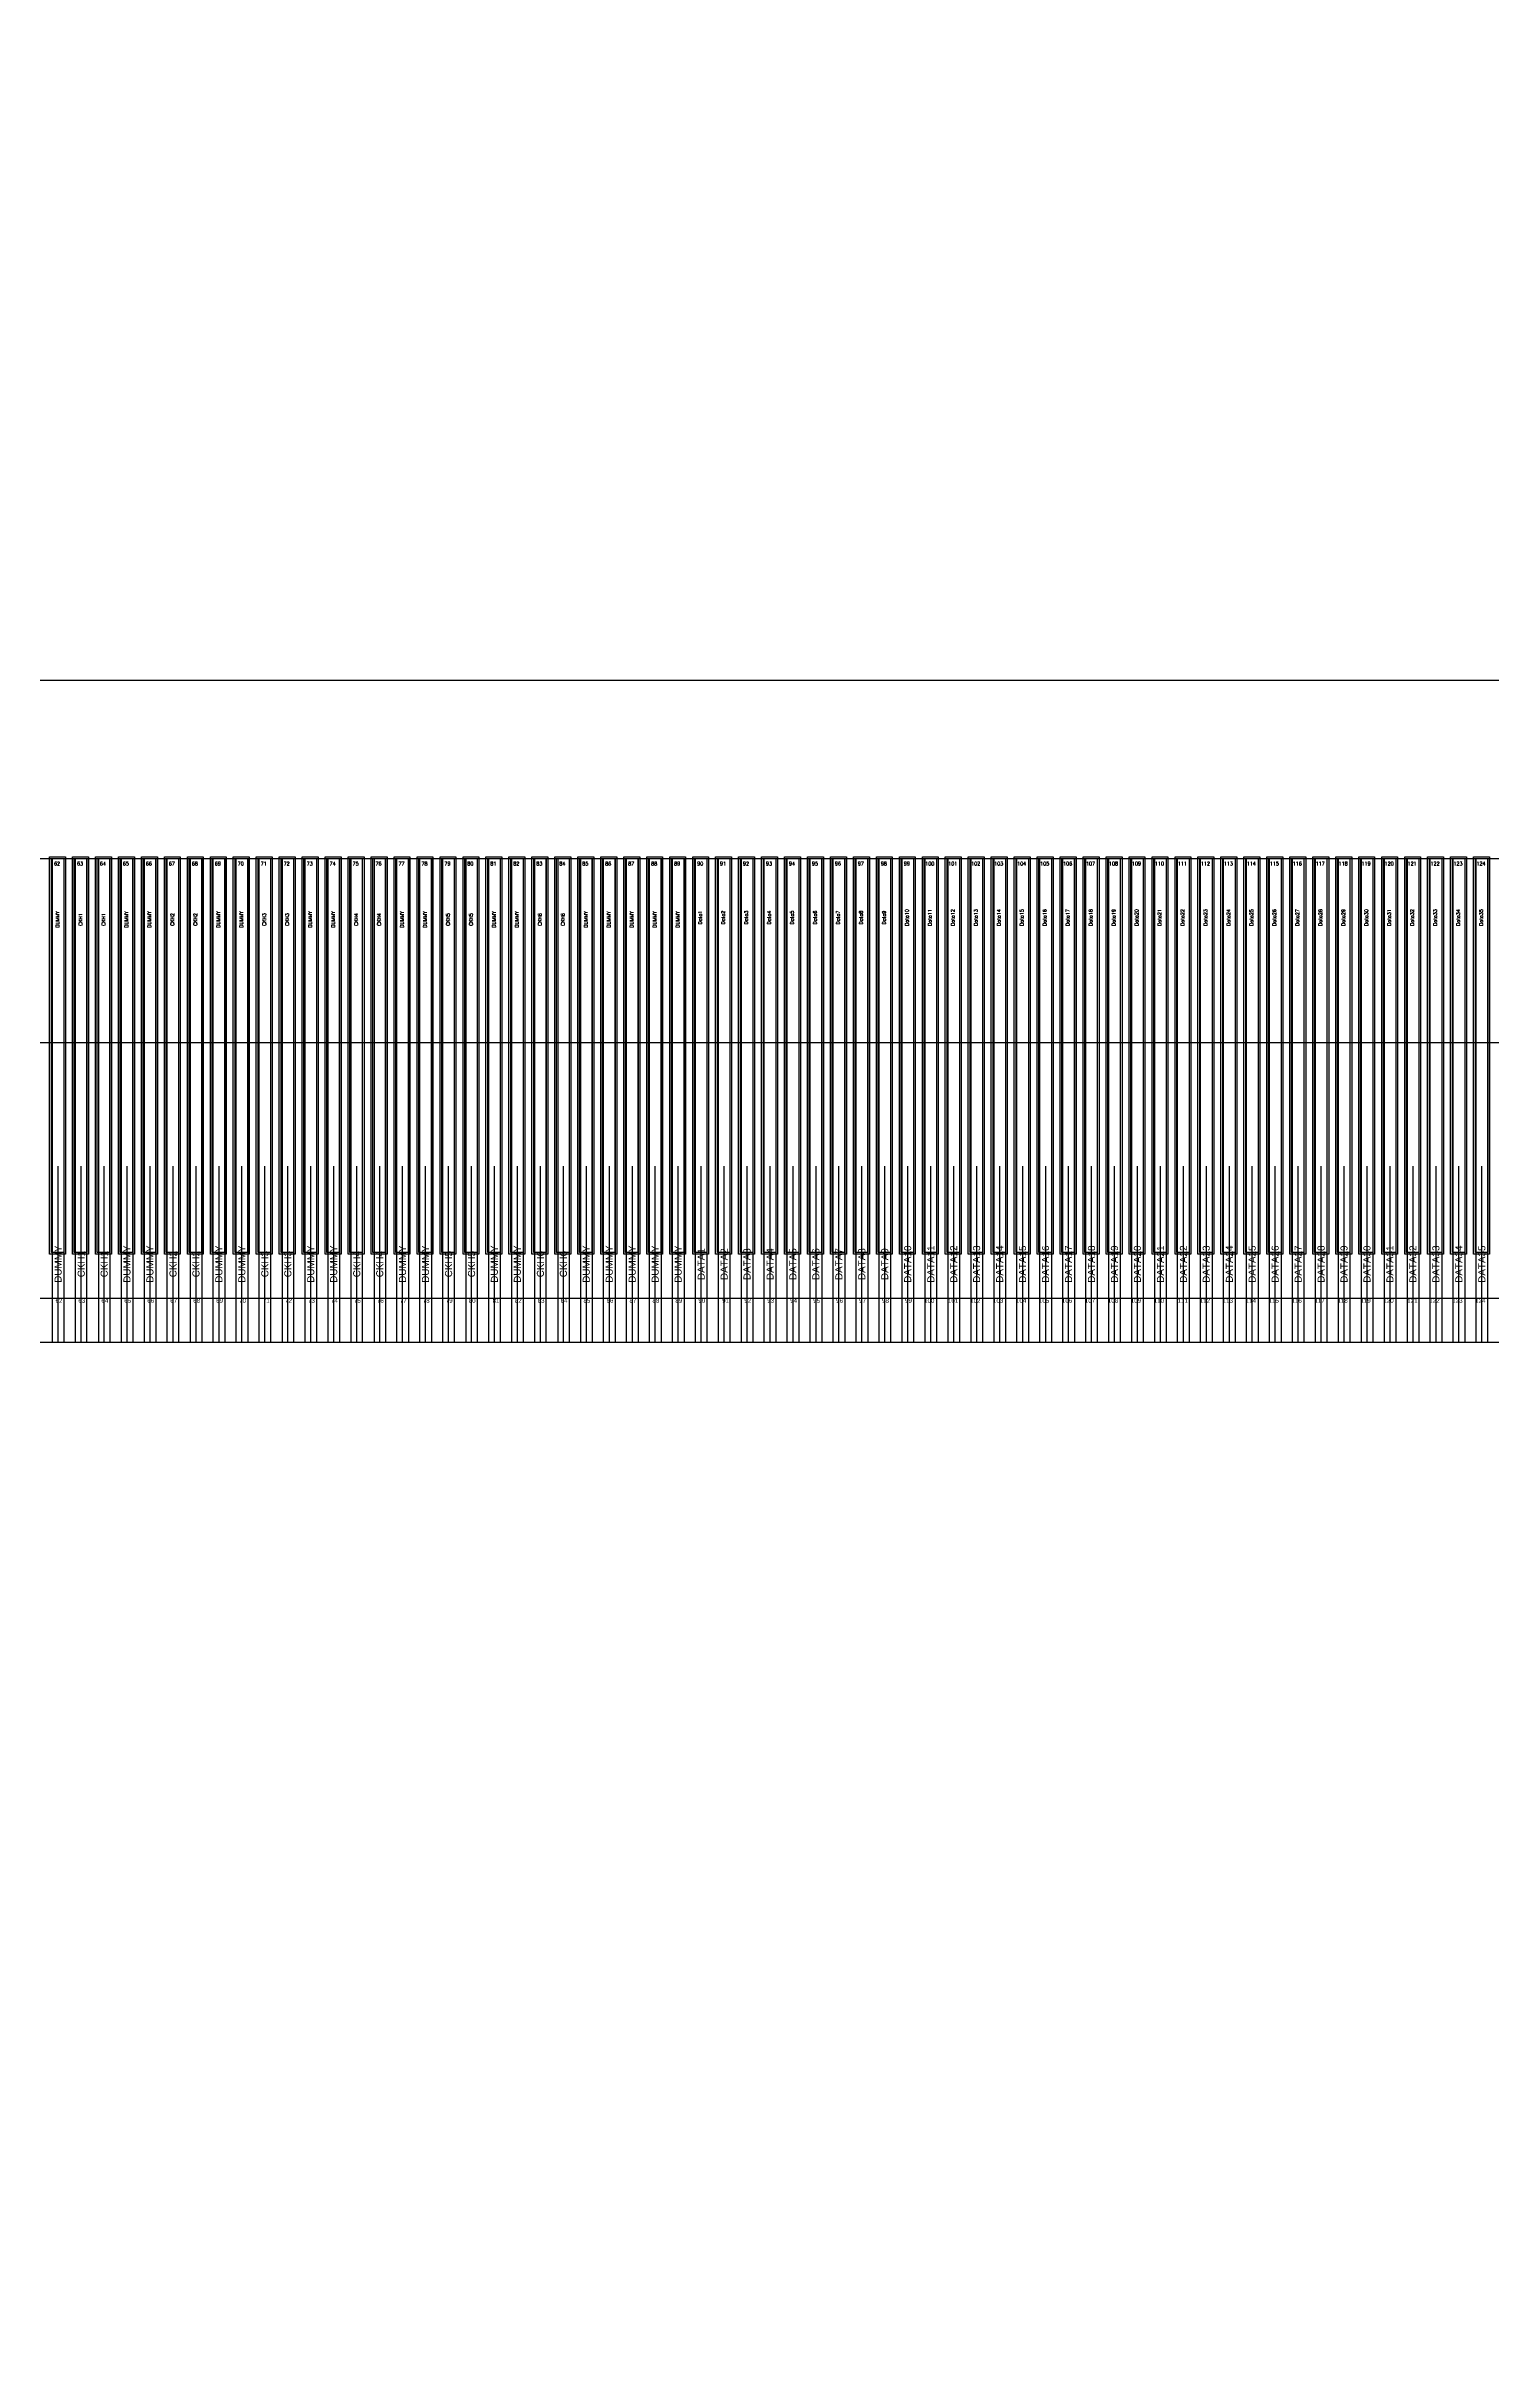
# Model space of a CAD drawing. Header units: millimetres. Extents: x -2596 to -724, y -1791 to -1070.
# Drawn here: x -1604.393 to -1602.755, y -1614.023 to -1611.419 of the extents above; entities that cross this region are included whole.
import ezdxf
from ezdxf.enums import TextEntityAlignment as Align

# ---------------------------------------------------------------- set-up
doc = ezdxf.new("R2010")
doc.units = ezdxf.units.MM
for name, color, linetype in [('01 Copper', 3, 'Continuous'), ('06 Leadnr', 6, 'Continuous'), ('07 Cutline', 4, 'Continuous'), ('12 Center_line', 1, 'Continuous'), ('L61', 4, 'Continuous'), ('L62', 40, 'Continuous'), ('lens', 6, 'Continuous')]:
    doc.layers.add(name, color=color, linetype=linetype)
doc.layers.add('10 OL pin no.', color=190, linetype='Continuous', lineweight=15)
doc.layers.add('标注', color=3, linetype='Continuous', lineweight=15)
doc.styles.add('MBC_Arial_Font', font='arial.ttf')
doc.styles.add('ROMANC', font='romanc.shx', dxfattribs={"bigfont": 'gbcbig.shx'})
doc.styles.add('TXT', font='txt.shx', dxfattribs={"bigfont": 'gbcbig.shx'})
doc.styles.add('宋', font='', dxfattribs={"height": 2})
doc.styles.get('宋').set_extended_font_data('SimSun')
doc.dimstyles.new('YanXiu', dxfattribs={"dimtxt": 2.5, "dimasz": 2.2, "dimexe": 0.66, "dimexo": 0.66, "dimgap": 0.66, "dimtad": 0, "dimdsep": 46, "dimtxsty": 'ROMANC', "dimcen": 0, "dimclrd": 256, "dimclre": 131, "dimclrt": 42, "dimazin": 2, "dimtfac": 1, "dimtofl": 0, "dimtmove": 0, "dimatfit": 3, "dimfxl": 1, "dimlwd": 5, "dimlwe": 5, "dimarcsym": 0})

# ---------------------------------------------------------------- blocks, each defined once
blk = doc.blocks.new('*D125')
at = {"layer": 'Defpoints', "color": 0}
for p in [(-1619.6153, -1609.9871), (-1602.067, -1683.6592), (-1602.067, -1684.0071)]:
    blk.add_point(p, dxfattribs=at)
at = {"layer": '标注', "lineweight": 5}
for p, q in [((-1619.6153, -1610.6471), (-1619.6153, -1684.3192)), ((-1602.067, -1683.3471), (-1602.067, -1682.9992)), ((-1619.6153, -1683.6592), (-1621.9003, -1683.6592)), ((-1603.567, -1683.6592), (-1618.1153, -1683.6592))]:
    blk.add_line(p, q, dxfattribs=at)
at = {"layer": '标注'}
for points in [[(-1618.1153, -1683.4092), (-1618.1153, -1683.9092), (-1619.6153, -1683.6592)], [(-1603.567, -1683.4092), (-1603.567, -1683.9092), (-1602.067, -1683.6592)]]:
    blk.add_solid(points, dxfattribs=at)
at = {"layer": '标注', "insert": (-1629.4597, -1683.6592), "char_height": 2, "attachment_point": 5, "style": '宋'}
blk.add_mtext('17.55±0.2', dxfattribs=at)
blk = doc.blocks.new('*D120')
at = {"layer": 'Defpoints', "color": 0}
for p in [(-1616.7653, -1612.8371), (-1643.494, -1685.8071), (-1601.567, -1685.8071)]:
    blk.add_point(p, dxfattribs=at)
at = {"layer": '标注', "lineweight": 5}
for p, q in [((-1617.4253, -1612.8371), (-1644.154, -1612.8371)), ((-1643.494, -1614.3371), (-1643.494, -1623.6493)), ((-1643.494, -1684.3071), (-1643.494, -1638.9134)), ((-1602.227, -1685.8071), (-1644.154, -1685.8071))]:
    blk.add_line(p, q, dxfattribs=at)
at = {"layer": '标注'}
for points in [[(-1643.744, -1614.3371), (-1643.244, -1614.3371), (-1643.494, -1612.8371)], [(-1643.744, -1684.3071), (-1643.244, -1684.3071), (-1643.494, -1685.8071)]]:
    blk.add_solid(points, dxfattribs=at)
at = {"layer": '标注', "insert": (-1643.494, -1631.2814), "char_height": 2, "attachment_point": 5, "rotation": 90, "style": '宋'}
blk.add_mtext('72.97±0.5', dxfattribs=at)
blk = doc.blocks.new('DFASDFAS')
at = {"layer": '01 Copper'}
for points in [[(-1337.2989, -1625.5686), (-1337.2989, -1625.0206)], [(-1337.2859, -1625.0206), (-1337.2859, -1625.5686)], [(-1337.2729, -1625.5686), (-1337.2729, -1625.0206)], [(-1337.2599, -1625.5686), (-1337.2599, -1625.0206)], [(-1337.2469, -1625.0206), (-1337.2469, -1625.5686)], [(-1337.2339, -1625.0206), (-1337.2339, -1625.5686)], [(-1337.2209, -1625.5686), (-1337.2209, -1625.0206)], [(-1337.2079, -1625.0206), (-1337.2079, -1625.5686)], [(-1337.1949, -1625.5686), (-1337.1949, -1625.0206)], [(-1337.1819, -1625.0206), (-1337.1819, -1625.5686)], [(-1337.1689, -1625.5686), (-1337.1689, -1625.0206)], [(-1337.1559, -1625.5686), (-1337.1559, -1625.0206)], [(-1337.1429, -1625.0206), (-1337.1429, -1625.5686)], [(-1337.1299, -1625.0206), (-1337.1299, -1625.5686)], [(-1337.1169, -1625.5686), (-1337.1169, -1625.0206)], [(-1337.1039, -1625.0206), (-1337.1039, -1625.5686)], [(-1337.0909, -1625.5686), (-1337.0909, -1625.0206)], [(-1337.0779, -1625.0206), (-1337.0779, -1625.5686)], [(-1337.0649, -1625.5686), (-1337.0649, -1625.0206)], [(-1337.0519, -1625.5686), (-1337.0519, -1625.0206)], [(-1337.0389, -1625.0206), (-1337.0389, -1625.5686)], [(-1337.0259, -1625.0206), (-1337.0259, -1625.5686)], [(-1337.0129, -1625.5686), (-1337.0129, -1625.0206)], [(-1336.9999, -1625.0206), (-1336.9999, -1625.5686)], [(-1336.9869, -1625.5686), (-1336.9869, -1625.0206)], [(-1336.9739, -1625.0206), (-1336.9739, -1625.5686)], [(-1336.9609, -1625.5686), (-1336.9609, -1625.0206)], [(-1336.9479, -1625.5686), (-1336.9479, -1625.0206)], [(-1336.9349, -1625.0206), (-1336.9349, -1625.5686)], [(-1336.9219, -1625.0206), (-1336.9219, -1625.5686)], [(-1336.909, -1625.5686), (-1336.909, -1625.0206)], [(-1336.896, -1625.0206), (-1336.896, -1625.5686)], [(-1336.883, -1625.5686), (-1336.883, -1625.0206)], [(-1336.87, -1625.0206), (-1336.87, -1625.5686)], [(-1336.857, -1625.5686), (-1336.857, -1625.0206)], [(-1336.844, -1625.5686), (-1336.844, -1625.0206)], [(-1336.831, -1625.0206), (-1336.831, -1625.5686)], [(-1336.818, -1625.0206), (-1336.818, -1625.5686)], [(-1336.805, -1625.5686), (-1336.805, -1625.0206)], [(-1336.792, -1625.0206), (-1336.792, -1625.5686)], [(-1336.779, -1625.5686), (-1336.779, -1625.0206)], [(-1336.766, -1625.0206), (-1336.766, -1625.5686)], [(-1336.753, -1625.5686), (-1336.753, -1625.0206)], [(-1336.74, -1625.5686), (-1336.74, -1625.0206)], [(-1336.727, -1625.0206), (-1336.727, -1625.5686)], [(-1336.714, -1625.0206), (-1336.714, -1625.5686)], [(-1336.701, -1625.5686), (-1336.701, -1625.0206)], [(-1336.688, -1625.0206), (-1336.688, -1625.5686)], [(-1336.675, -1625.5686), (-1336.675, -1625.0206)], [(-1336.662, -1625.0206), (-1336.662, -1625.5686)], [(-1336.649, -1625.5686), (-1336.649, -1625.0206)], [(-1336.636, -1625.0206), (-1336.636, -1625.5686)], [(-1336.623, -1625.5686), (-1336.623, -1625.0206)], [(-1336.61, -1625.0206), (-1336.61, -1625.5686)], [(-1336.597, -1625.5686), (-1336.597, -1625.0206)], [(-1336.584, -1625.0206), (-1336.584, -1625.5686)], [(-1336.571, -1625.5686), (-1336.571, -1625.0206)], [(-1336.558, -1625.0206), (-1336.558, -1625.5686)], [(-1336.545, -1625.5686), (-1336.545, -1625.0206)], [(-1336.532, -1625.0206), (-1336.532, -1625.5686)], [(-1336.5191, -1625.5686), (-1336.5191, -1625.0206)], [(-1336.5061, -1625.0206), (-1336.5061, -1625.5686)], [(-1336.4931, -1625.5686), (-1336.4931, -1625.0206)], [(-1336.4801, -1625.0206), (-1336.4801, -1625.5686)], [(-1336.4671, -1625.5686), (-1336.4671, -1625.0206)], [(-1336.4541, -1625.0206), (-1336.4541, -1625.5686)], [(-1336.4411, -1625.5686), (-1336.4411, -1625.0206)], [(-1336.4281, -1625.0206), (-1336.4281, -1625.5686)], [(-1336.4151, -1625.5686), (-1336.4151, -1625.0206)], [(-1336.4021, -1625.0206), (-1336.4021, -1625.5686)], [(-1336.3891, -1625.5686), (-1336.3891, -1625.0206)], [(-1336.3761, -1625.0206), (-1336.3761, -1625.5686)], [(-1336.3631, -1625.5686), (-1336.3631, -1625.0206)], [(-1336.3501, -1625.0206), (-1336.3501, -1625.5686)], [(-1336.3371, -1625.5686), (-1336.3371, -1625.0206)], [(-1336.3241, -1625.0206), (-1336.3241, -1625.5686)], [(-1336.3111, -1625.5686), (-1336.3111, -1625.0206)], [(-1336.2981, -1625.0206), (-1336.2981, -1625.5686)], [(-1336.2851, -1625.5686), (-1336.2851, -1625.0206)], [(-1336.2721, -1625.0206), (-1336.2721, -1625.5686)], [(-1336.2591, -1625.5686), (-1336.2591, -1625.0206)], [(-1336.2461, -1625.0206), (-1336.2461, -1625.5686)], [(-1336.2331, -1625.5686), (-1336.2331, -1625.0206)], [(-1336.2201, -1625.0206), (-1336.2201, -1625.5686)], [(-1336.2071, -1625.5686), (-1336.2071, -1625.0206)], [(-1336.1941, -1625.0206), (-1336.1941, -1625.5686)], [(-1336.1811, -1625.5686), (-1336.1811, -1625.0206)], [(-1336.1681, -1625.0206), (-1336.1681, -1625.5686)], [(-1336.1551, -1625.5686), (-1336.1551, -1625.0206)], [(-1336.1421, -1625.0206), (-1336.1421, -1625.5686)], [(-1336.1292, -1625.5686), (-1336.1292, -1625.0206)], [(-1336.1162, -1625.0206), (-1336.1162, -1625.5686)], [(-1336.1032, -1625.5686), (-1336.1032, -1625.0206)], [(-1336.0902, -1625.0206), (-1336.0902, -1625.5686)], [(-1336.0772, -1625.5686), (-1336.0772, -1625.0206)], [(-1336.0642, -1625.0206), (-1336.0642, -1625.5686)], [(-1336.0512, -1625.5686), (-1336.0512, -1625.0206)], [(-1336.0382, -1625.0206), (-1336.0382, -1625.5686)], [(-1336.0252, -1625.5686), (-1336.0252, -1625.0206)], [(-1336.0122, -1625.0206), (-1336.0122, -1625.5686)], [(-1335.9992, -1625.5686), (-1335.9992, -1625.0206)], [(-1335.9862, -1625.0206), (-1335.9862, -1625.5686)], [(-1335.9732, -1625.5686), (-1335.9732, -1625.0206)], [(-1335.9602, -1625.0206), (-1335.9602, -1625.5686)], [(-1335.9472, -1625.5686), (-1335.9472, -1625.0206)], [(-1335.9342, -1625.0206), (-1335.9342, -1625.5686)], [(-1335.9212, -1625.5686), (-1335.9212, -1625.0206)], [(-1335.9082, -1625.0206), (-1335.9082, -1625.5686)], [(-1335.8952, -1625.5686), (-1335.8952, -1625.0206)], [(-1335.8822, -1625.0206), (-1335.8822, -1625.5686)], [(-1335.8692, -1625.5686), (-1335.8692, -1625.0206)], [(-1335.8562, -1625.0206), (-1335.8562, -1625.5686)], [(-1335.8432, -1625.5686), (-1335.8432, -1625.0206)], [(-1335.8302, -1625.0206), (-1335.8302, -1625.5686)], [(-1335.8172, -1625.5686), (-1335.8172, -1625.0206)], [(-1335.8042, -1625.0206), (-1335.8042, -1625.5686)], [(-1335.7912, -1625.5686), (-1335.7912, -1625.0206)], [(-1335.7782, -1625.0206), (-1335.7782, -1625.5686)], [(-1335.7652, -1625.5686), (-1335.7652, -1625.0206)], [(-1335.7522, -1625.0206), (-1335.7522, -1625.5686)], [(-1335.7392, -1625.5686), (-1335.7392, -1625.0206)], [(-1335.7262, -1625.0206), (-1335.7262, -1625.5686)], [(-1335.7133, -1625.5686), (-1335.7133, -1625.0206)], [(-1335.7003, -1625.0206), (-1335.7003, -1625.5686)], [(-1335.6873, -1625.5686), (-1335.6873, -1625.0206)], [(-1335.6743, -1625.0206), (-1335.6743, -1625.5686)]]:
    blk.add_lwpolyline(points, dxfattribs=at)
at = {"layer": '07 Cutline'}
blk.add_lwpolyline([(-1339.2883, -1625.0206), (-1327.8883, -1625.0206), (-1327.8883, -1625.5186), (-1327.9883, -1625.6686), (-1327.9883, -1633.0101), (-1328.8596, -1634.5237), (-1328.8596, -1636.6123, -0.414214), (-1329.0596, -1636.8123), (-1340.1396, -1636.8123, -0.414214), (-1340.3396, -1636.6123), (-1340.3396, -1634.5237), (-1339.1883, -1633.0101), (-1339.1883, -1625.6686), (-1339.2883, -1625.5186)], format="xyb", close=True, dxfattribs=at)
at = {"layer": '12 Center_line'}
for p, q in [((-1337.2924, -1625.5686), (-1337.2924, -1625.3686)), ((-1337.2664, -1625.5686), (-1337.2664, -1625.3686)), ((-1337.2404, -1625.5686), (-1337.2404, -1625.3686)), ((-1337.2144, -1625.5686), (-1337.2144, -1625.3686)), ((-1337.1884, -1625.5686), (-1337.1884, -1625.3686)), ((-1337.1624, -1625.5686), (-1337.1624, -1625.3686)), ((-1337.1364, -1625.5686), (-1337.1364, -1625.3686)), ((-1337.1104, -1625.5686), (-1337.1104, -1625.3686)), ((-1337.0844, -1625.5686), (-1337.0844, -1625.3686)), ((-1337.0584, -1625.5686), (-1337.0584, -1625.3686)), ((-1337.0324, -1625.5686), (-1337.0324, -1625.3686)), ((-1337.0064, -1625.5686), (-1337.0064, -1625.3686)), ((-1336.9804, -1625.5686), (-1336.9804, -1625.3686)), ((-1336.9544, -1625.5686), (-1336.9544, -1625.3686)), ((-1336.9284, -1625.5686), (-1336.9284, -1625.3686)), ((-1336.9025, -1625.5686), (-1336.9025, -1625.3686)), ((-1336.8765, -1625.5686), (-1336.8765, -1625.3686)), ((-1336.8505, -1625.5686), (-1336.8505, -1625.3686)), ((-1336.8245, -1625.5686), (-1336.8245, -1625.3686)), ((-1336.7985, -1625.5686), (-1336.7985, -1625.3686)), ((-1336.7725, -1625.5686), (-1336.7725, -1625.3686)), ((-1336.7465, -1625.5686), (-1336.7465, -1625.3686)), ((-1336.7205, -1625.5686), (-1336.7205, -1625.3686)), ((-1336.6945, -1625.5686), (-1336.6945, -1625.3686)), ((-1336.6685, -1625.5686), (-1336.6685, -1625.3686)), ((-1336.6425, -1625.5686), (-1336.6425, -1625.3686)), ((-1336.6165, -1625.5686), (-1336.6165, -1625.3686)), ((-1336.5905, -1625.5686), (-1336.5905, -1625.3686)), ((-1336.5645, -1625.5686), (-1336.5645, -1625.3686)), ((-1336.5385, -1625.5686), (-1336.5385, -1625.3686)), ((-1336.5126, -1625.5686), (-1336.5126, -1625.3686)), ((-1336.4866, -1625.5686), (-1336.4866, -1625.3686)), ((-1336.4606, -1625.5686), (-1336.4606, -1625.3686)), ((-1336.4346, -1625.5686), (-1336.4346, -1625.3686)), ((-1336.4086, -1625.5686), (-1336.4086, -1625.3686)), ((-1336.3826, -1625.5686), (-1336.3826, -1625.3686)), ((-1336.3566, -1625.5686), (-1336.3566, -1625.3686)), ((-1336.3306, -1625.5686), (-1336.3306, -1625.3686)), ((-1336.3046, -1625.5686), (-1336.3046, -1625.3686)), ((-1336.2786, -1625.5686), (-1336.2786, -1625.3686)), ((-1336.2526, -1625.5686), (-1336.2526, -1625.3686)), ((-1336.2266, -1625.5686), (-1336.2266, -1625.3686)), ((-1336.2006, -1625.5686), (-1336.2006, -1625.3686)), ((-1336.1746, -1625.5686), (-1336.1746, -1625.3686)), ((-1336.1486, -1625.5686), (-1336.1486, -1625.3686)), ((-1336.1227, -1625.5686), (-1336.1227, -1625.3686)), ((-1336.0967, -1625.5686), (-1336.0967, -1625.3686)), ((-1336.0707, -1625.5686), (-1336.0707, -1625.3686)), ((-1336.0447, -1625.5686), (-1336.0447, -1625.3686)), ((-1336.0187, -1625.5686), (-1336.0187, -1625.3686)), ((-1335.9927, -1625.5686), (-1335.9927, -1625.3686)), ((-1335.9667, -1625.5686), (-1335.9667, -1625.3686)), ((-1335.9407, -1625.5686), (-1335.9407, -1625.3686)), ((-1335.9147, -1625.5686), (-1335.9147, -1625.3686)), ((-1335.8887, -1625.5686), (-1335.8887, -1625.3686)), ((-1335.8627, -1625.5686), (-1335.8627, -1625.3686)), ((-1335.8367, -1625.5686), (-1335.8367, -1625.3686)), ((-1335.8107, -1625.5686), (-1335.8107, -1625.3686)), ((-1335.7847, -1625.5686), (-1335.7847, -1625.3686)), ((-1335.7587, -1625.5686), (-1335.7587, -1625.3686)), ((-1335.7327, -1625.5686), (-1335.7327, -1625.3686)), ((-1335.7068, -1625.5686), (-1335.7068, -1625.3686)), ((-1335.6808, -1625.5686), (-1335.6808, -1625.3686)), ((-1328.2973, -1625.5686), (-1338.8793, -1625.5686))]:
    blk.add_line(p, q, dxfattribs=at)
at = {"layer": '06 Leadnr', "style": 'MBC_Arial_Font'}
for s, p in [('DUMMY', (-1337.2926, -1625.4797)), ('CKH1', (-1337.2664, -1625.4797)), ('CKH1', (-1337.2404, -1625.4797)), ('DUMMY', (-1337.2146, -1625.4797)), ('DUMMY', (-1337.1886, -1625.4797)), ('CKH2', (-1337.1625, -1625.4797)), ('CKH2', (-1337.1365, -1625.4797)), ('DUMMY', (-1337.1106, -1625.4797)), ('DUMMY', (-1337.0846, -1625.4797)), ('CKH3', (-1337.0585, -1625.4797)), ('CKH3', (-1337.0325, -1625.4797)), ('DUMMY', (-1337.0066, -1625.4797)), ('DUMMY', (-1336.9806, -1625.4797)), ('CKH4', (-1336.9545, -1625.4797)), ('CKH4', (-1336.9285, -1625.4797)), ('DUMMY', (-1336.9027, -1625.4797)), ('DUMMY', (-1336.8767, -1625.4797)), ('CKH5', (-1336.8505, -1625.4797)), ('CKH5', (-1336.8245, -1625.4797)), ('DUMMY', (-1336.7987, -1625.4797)), ('DUMMY', (-1336.7727, -1625.4797)), ('CKH6', (-1336.7466, -1625.4797)), ('CKH6', (-1336.7206, -1625.4797)), ('DUMMY', (-1336.6947, -1625.4797)), ('DUMMY', (-1336.6687, -1625.4797)), ('DUMMY', (-1336.6427, -1625.4797)), ('DUMMY', (-1336.6167, -1625.4797)), ('DUMMY', (-1336.5907, -1625.4797)), ('DATA1', (-1336.5646, -1625.4797)), ('DATA2', (-1336.5386, -1625.4797)), ('DATA3', (-1336.5127, -1625.4797)), ('DATA4', (-1336.4866, -1625.4797)), ('DATA5', (-1336.4608, -1625.4797)), ('DATA6', (-1336.4348, -1625.4797)), ('DATA7', (-1336.4087, -1625.4797)), ('DATA8', (-1336.3828, -1625.4797)), ('DATA9', (-1336.3568, -1625.4797)), ('DATA10', (-1336.3308, -1625.4797)), ('DATA11', (-1336.3046, -1625.4797)), ('DATA12', (-1336.2787, -1625.4797)), ('DATA13', (-1336.2528, -1625.4797)), ('DATA14', (-1336.2267, -1625.4797)), ('DATA15', (-1336.2008, -1625.4797)), ('DATA16', (-1336.1748, -1625.4797)), ('DATA17', (-1336.1487, -1625.4797)), ('DATA18', (-1336.1228, -1625.4797)), ('DATA19', (-1336.0968, -1625.4797)), ('DATA20', (-1336.0708, -1625.4797)), ('DATA21', (-1336.0447, -1625.4797)), ('DATA22', (-1336.0187, -1625.4797)), ('DATA23', (-1335.9929, -1625.4797)), ('DATA24', (-1335.9667, -1625.4797)), ('DATA25', (-1335.9409, -1625.4797)), ('DATA26', (-1335.9149, -1625.4797)), ('DATA27', (-1335.8888, -1625.4797)), ('DATA28', (-1335.8629, -1625.4797)), ('DATA29', (-1335.8369, -1625.4797)), ('DATA30', (-1335.8109, -1625.4797)), ('DATA31', (-1335.7849, -1625.4797)), ('DATA32', (-1335.7589, -1625.4797)), ('DATA33', (-1335.7329, -1625.4797)), ('DATA34', (-1335.7069, -1625.4797)), ('DATA35', (-1335.6809, -1625.4797))]:
    blk.add_text(s, height=0.008, rotation=90, dxfattribs=at).set_placement(p, align=Align.MIDDLE_CENTER)
at = {"layer": '10 OL pin no.', "style": 'MBC_Arial_Font'}
for s, p in [('62', (-1337.2955, -1625.5235)), ('63', (-1337.2696, -1625.5235)), ('64', (-1337.2435, -1625.5235)), ('65', (-1337.2176, -1625.5235)), ('66', (-1337.1916, -1625.5235)), ('67', (-1337.1656, -1625.5235)), ('68', (-1337.1396, -1625.5235)), ('69', (-1337.1136, -1625.5235)), ('70', (-1337.0876, -1625.5235)), ('71', (-1337.0607, -1625.5235)), ('72', (-1337.0356, -1625.5235)), ('73', (-1337.0097, -1625.5235)), ('74', (-1336.9837, -1625.5235)), ('75', (-1336.9577, -1625.5235)), ('76', (-1336.9317, -1625.5235)), ('77', (-1336.9057, -1625.5235)), ('78', (-1336.8797, -1625.5235)), ('79', (-1336.8537, -1625.5235)), ('80', (-1336.8277, -1625.5235)), ('81', (-1336.8007, -1625.5235)), ('82', (-1336.7756, -1625.5235)), ('83', (-1336.7497, -1625.5235)), ('84', (-1336.7237, -1625.5235)), ('85', (-1336.6978, -1625.5235)), ('86', (-1336.6717, -1625.5235)), ('87', (-1336.6457, -1625.5235)), ('88', (-1336.6197, -1625.5235)), ('89', (-1336.5938, -1625.5235)), ('90', (-1336.5677, -1625.5235)), ('91', (-1336.5408, -1625.5235)), ('92', (-1336.5157, -1625.5235)), ('93', (-1336.4898, -1625.5235)), ('94', (-1336.4638, -1625.5235)), ('95', (-1336.4378, -1625.5235)), ('96', (-1336.4118, -1625.5235)), ('97', (-1336.3858, -1625.5235)), ('98', (-1336.3598, -1625.5235)), ('99', (-1336.3338, -1625.5235)), ('100', (-1336.3122, -1625.5235)), ('101', (-1336.2852, -1625.5235)), ('102', (-1336.2601, -1625.5235)), ('103', (-1336.2342, -1625.5235)), ('104', (-1336.2082, -1625.5235)), ('105', (-1336.1822, -1625.5235)), ('106', (-1336.1562, -1625.5235)), ('107', (-1336.1302, -1625.5235)), ('108', (-1336.1042, -1625.5235)), ('109', (-1336.0782, -1625.5235)), ('110', (-1336.0522, -1625.5235)), ('111', (-1336.0253, -1625.5235)), ('112', (-1336.0002, -1625.5235)), ('113', (-1335.9743, -1625.5235)), ('114', (-1335.9482, -1625.5235)), ('115', (-1335.9223, -1625.5235)), ('116', (-1335.8963, -1625.5235)), ('117', (-1335.8703, -1625.5235)), ('118', (-1335.8443, -1625.5235)), ('119', (-1335.8183, -1625.5235)), ('120', (-1335.7923, -1625.5235)), ('121', (-1335.7653, -1625.5235)), ('122', (-1335.7403, -1625.5235)), ('123', (-1335.7143, -1625.5235)), ('124', (-1335.6883, -1625.5235))]:
    blk.add_text(s, height=0.005, dxfattribs=at).set_placement(p)
blk = doc.blocks.new('COF pad unit')
at = {"color": 3}
blk.add_lwpolyline([(280.5289, 549.929), (280.5429, 549.929), (280.5429, 549.483), (280.5289, 549.483)], close=True, dxfattribs=at)
at = {"layer": 'L61', "color": 1}
blk.add_lwpolyline([(280.5269, 549.931), (280.5449, 549.931), (280.5449, 549.481), (280.5269, 549.481)], close=True, dxfattribs=at)
blk = doc.blocks.new('AFDAFDD')
at = {"color": 1}
blk.add_line((-1725.307, -1612.1371), (-1689.3854, -1612.1371), dxfattribs=at)
at = {"layer": 'L61', "color": 1}
blk.add_lwpolyline([(-1723.4362, -1573.7571), (-1691.2562, -1573.7571, -0.414214), (-1688.4062, -1576.6071), (-1688.4062, -1609.9871, -0.414214), (-1691.2562, -1612.8371), (-1723.4362, -1612.8371, -0.414214), (-1726.2862, -1609.9871), (-1726.2862, -1576.6071, -0.414214)], format="xyb", close=True, dxfattribs=at)
at = {"color": 3}
for p in [(-1991.5871, -2162.2681), (-1991.5611, -2162.2681), (-1991.5351, -2162.2681), (-1991.5091, -2162.2681), (-1991.4831, -2162.2681), (-1991.4571, -2162.2681), (-1991.4311, -2162.2681), (-1991.4051, -2162.2681), (-1991.3791, -2162.2681), (-1991.3531, -2162.2681), (-1991.3271, -2162.2681), (-1991.3011, -2162.2681), (-1991.2751, -2162.2681), (-1991.2491, -2162.2681), (-1991.2231, -2162.2681), (-1991.1971, -2162.2681), (-1991.1711, -2162.2681), (-1991.1451, -2162.2681), (-1991.1191, -2162.2681), (-1991.0931, -2162.2681), (-1991.0671, -2162.2681), (-1991.0411, -2162.2681), (-1991.0151, -2162.2681), (-1990.9891, -2162.2681), (-1990.9631, -2162.2681), (-1990.9371, -2162.2681), (-1990.9111, -2162.2681), (-1990.8851, -2162.2681), (-1990.8591, -2162.2681), (-1990.8331, -2162.2681), (-1990.8071, -2162.2681), (-1990.7811, -2162.2681), (-1990.7551, -2162.2681), (-1990.7291, -2162.2681), (-1990.7031, -2162.2681), (-1990.6771, -2162.2681), (-1990.6511, -2162.2681), (-1990.6251, -2162.2681), (-1990.5991, -2162.2681), (-1990.5731, -2162.2681), (-1990.5471, -2162.2681), (-1990.5211, -2162.2681), (-1990.4951, -2162.2681), (-1990.4691, -2162.2681), (-1990.4431, -2162.2681), (-1990.4171, -2162.2681), (-1990.3911, -2162.2681), (-1990.3651, -2162.2681), (-1990.3391, -2162.2681), (-1990.3131, -2162.2681), (-1990.2871, -2162.2681), (-1990.2611, -2162.2681), (-1990.2351, -2162.2681), (-1990.2091, -2162.2681), (-1990.1831, -2162.2681), (-1990.1571, -2162.2681), (-1990.1311, -2162.2681), (-1990.1051, -2162.2681), (-1990.0791, -2162.2681), (-1990.0531, -2162.2681), (-1990.0271, -2162.2681), (-1990.0011, -2162.2681), (-1989.9751, -2162.2681)]:
    blk.add_blockref('COF pad unit', p, dxfattribs=at)
at = {"layer": 'L62', "style": 'TXT'}
for s, p in [('62', (-1711.0518, -1612.3448)), ('63', (-1711.0258, -1612.3448)), ('64', (-1710.9998, -1612.3448)), ('65', (-1710.9738, -1612.3448)), ('66', (-1710.9478, -1612.3448)), ('67', (-1710.9218, -1612.3448)), ('68', (-1710.8958, -1612.3448)), ('69', (-1710.8698, -1612.3448)), ('70', (-1710.8438, -1612.3448)), ('71', (-1710.8178, -1612.3448)), ('72', (-1710.7918, -1612.3448)), ('73', (-1710.7658, -1612.3448)), ('74', (-1710.7398, -1612.3448)), ('75', (-1710.7138, -1612.3448)), ('76', (-1710.6878, -1612.3448)), ('77', (-1710.6618, -1612.3448)), ('78', (-1710.6358, -1612.3448)), ('79', (-1710.6098, -1612.3448)), ('80', (-1710.5838, -1612.3448)), ('81', (-1710.5578, -1612.3448)), ('82', (-1710.5318, -1612.3448)), ('83', (-1710.5058, -1612.3448)), ('84', (-1710.4798, -1612.3448)), ('85', (-1710.4538, -1612.3448)), ('86', (-1710.4278, -1612.3448)), ('87', (-1710.4018, -1612.3448)), ('88', (-1710.3758, -1612.3448)), ('89', (-1710.3498, -1612.3448)), ('90', (-1710.3238, -1612.3448)), ('91', (-1710.2978, -1612.3448)), ('92', (-1710.2718, -1612.3448)), ('93', (-1710.2458, -1612.3448)), ('94', (-1710.2198, -1612.3448)), ('95', (-1710.1938, -1612.3448)), ('96', (-1710.1678, -1612.3448)), ('97', (-1710.1418, -1612.3448)), ('98', (-1710.1158, -1612.3448)), ('99', (-1710.0898, -1612.3448)), ('100', (-1710.0638, -1612.3448)), ('101', (-1710.0378, -1612.3448)), ('102', (-1710.0118, -1612.3448)), ('103', (-1709.9858, -1612.3448)), ('104', (-1709.9598, -1612.3448)), ('105', (-1709.9338, -1612.3448)), ('106', (-1709.9078, -1612.3448)), ('107', (-1709.8818, -1612.3448)), ('108', (-1709.8558, -1612.3448)), ('109', (-1709.8298, -1612.3448)), ('110', (-1709.8038, -1612.3448)), ('111', (-1709.7778, -1612.3448)), ('112', (-1709.7518, -1612.3448)), ('113', (-1709.7258, -1612.3448)), ('114', (-1709.6998, -1612.3448)), ('115', (-1709.6738, -1612.3448)), ('116', (-1709.6478, -1612.3448)), ('117', (-1709.6218, -1612.3448)), ('118', (-1709.5958, -1612.3448)), ('119', (-1709.5698, -1612.3448)), ('120', (-1709.5438, -1612.3448)), ('121', (-1709.5178, -1612.3448)), ('122', (-1709.4918, -1612.3448)), ('123', (-1709.4658, -1612.3448)), ('124', (-1709.4398, -1612.3448))]:
    blk.add_text(s, height=0.004, dxfattribs=at).set_placement(p, align=Align.MIDDLE_CENTER)
for s, p in [('DUMMY', (-1711.0512, -1612.4081)), ('DUMMY', (-1710.9732, -1612.4081)), ('DUMMY', (-1710.9472, -1612.4081)), ('CKH2', (-1710.9212, -1612.4081)), ('CKH2', (-1710.8952, -1612.4081)), ('DUMMY', (-1710.8692, -1612.4081)), ('DUMMY', (-1710.8432, -1612.4081)), ('CKH3', (-1710.8172, -1612.4081)), ('CKH3', (-1710.7912, -1612.4081)), ('DUMMY', (-1710.7652, -1612.4081)), ('DUMMY', (-1710.7392, -1612.4081)), ('CKH4', (-1710.7132, -1612.4081)), ('CKH4', (-1710.6872, -1612.4081)), ('DUMMY', (-1710.6612, -1612.4081)), ('DUMMY', (-1710.6352, -1612.4081)), ('CKH5', (-1710.6092, -1612.4081)), ('CKH5', (-1710.5832, -1612.4081)), ('DUMMY', (-1710.5572, -1612.4081)), ('DUMMY', (-1710.5312, -1612.4081)), ('CKH6', (-1710.5052, -1612.4081)), ('CKH6', (-1710.4792, -1612.4081)), ('DUMMY', (-1710.4532, -1612.4081)), ('DUMMY', (-1710.4272, -1612.4081)), ('DUMMY', (-1710.4012, -1612.4081)), ('DUMMY', (-1710.3752, -1612.4081)), ('DUMMY', (-1710.3492, -1612.4081)), ('Data1', (-1710.3237, -1612.4059)), ('Data2', (-1710.2977, -1612.4059)), ('Data3', (-1710.2717, -1612.4059)), ('Data4', (-1710.2457, -1612.4059)), ('Data5', (-1710.2197, -1612.4059)), ('Data6', (-1710.1937, -1612.4059)), ('Data7', (-1710.1677, -1612.4059)), ('Data8', (-1710.1417, -1612.4059)), ('Data9', (-1710.1157, -1612.4059)), ('Data10', (-1710.0897, -1612.4059)), ('Data11', (-1710.0637, -1612.4059)), ('Data12', (-1710.0377, -1612.4059)), ('Data13', (-1710.0117, -1612.4059)), ('Data14', (-1709.9857, -1612.4059)), ('Data15', (-1709.9597, -1612.4059)), ('Data16', (-1709.9337, -1612.4059)), ('Data17', (-1709.9077, -1612.4059)), ('Data18', (-1709.8817, -1612.4059)), ('Data19', (-1709.8557, -1612.4059)), ('Data20', (-1709.8297, -1612.4059)), ('Data21', (-1709.8037, -1612.4059)), ('Data22', (-1709.7777, -1612.4059)), ('Data23', (-1709.7517, -1612.4059)), ('Data24', (-1709.7257, -1612.4059)), ('Data25', (-1709.6997, -1612.4059)), ('Data26', (-1709.6737, -1612.4059)), ('Data27', (-1709.6477, -1612.4059)), ('Data28', (-1709.6217, -1612.4059)), ('Data29', (-1709.5957, -1612.4059)), ('Data30', (-1709.5697, -1612.4059)), ('Data31', (-1709.5437, -1612.4059)), ('Data32', (-1709.5177, -1612.4059)), ('Data33', (-1709.4917, -1612.4059)), ('Data34', (-1709.4657, -1612.4059)), ('Data35', (-1709.4397, -1612.4059)), ('CKH1', (-1711.0252, -1612.4081)), ('CKH1', (-1710.9992, -1612.4081))]:
    blk.add_text(s, height=0.004, rotation=90, dxfattribs=at).set_placement(p, align=Align.MIDDLE_CENTER)
blk = doc.blocks.new('13q2e4tgryth')
at = {"layer": 'lens', "linetype": 'Continuous'}
blk.add_lwpolyline([(-2826.9066, -1658.5319, 0.414214), (-2823.4066, -1662.0319), (-2791.9066, -1662.0319, 0.414214), (-2788.4066, -1658.5319), (-2788.4066, -1626.3319, 0.414214), (-2791.9066, -1622.8319), (-2823.4066, -1622.8319, 0.414214), (-2826.9066, -1626.3319)], format="xyb", close=True, dxfattribs=at)

msp = doc.modelspace()

# ---------------------------------------------------------------- block references
at = {"color": 1}
for name, p in [('13q2e4tgryth', (1206.9813, 49.4847)), ('AFDAFDD', (106.6709, 0)), ('DFASDFAS', (-267.0871, 12.6814))]:
    msp.add_blockref(name, p, dxfattribs=at)

# ---------------------------------------------------------------- dimensions: what is measured, and where the dimension line sits
at = {"layer": '标注'}
dim = msp.add_linear_dim(base=(-1602.067, -1683.6592), p1=(-1619.6153, -1609.9871), p2=(-1602.067, -1684.0071), dimstyle='YanXiu', override={"dimasz": 1.5, "dimgap": 0.66, "dimtxsty": '宋', "dimclre": 256, "dimclrt": 256, "dimtol": 1, "dimlim": 0, "dimtp": 0.2, "dimtm": 0.2}, dxfattribs=at)
dim.commit()
dim.dimension.update_dxf_attribs({"geometry": '*D125', "text_midpoint": (-1629.4597, -1683.6592), "dimtype": 160})
dim = msp.add_linear_dim(base=(-1643.494, -1685.8071), p1=(-1616.7653, -1612.8371), p2=(-1601.567, -1685.8071), angle=90, dimstyle='YanXiu', override={"dimasz": 1.5, "dimtxsty": '宋', "dimclre": 256, "dimclrt": 256, "dimtol": 1, "dimtp": 0.5, "dimtm": 0.5}, dxfattribs=at)
dim.commit()
dim.dimension.update_dxf_attribs({"geometry": '*D120', "text_midpoint": (-1643.494, -1631.2814), "dimtype": 160})

doc.saveas('drawing.dxf')
